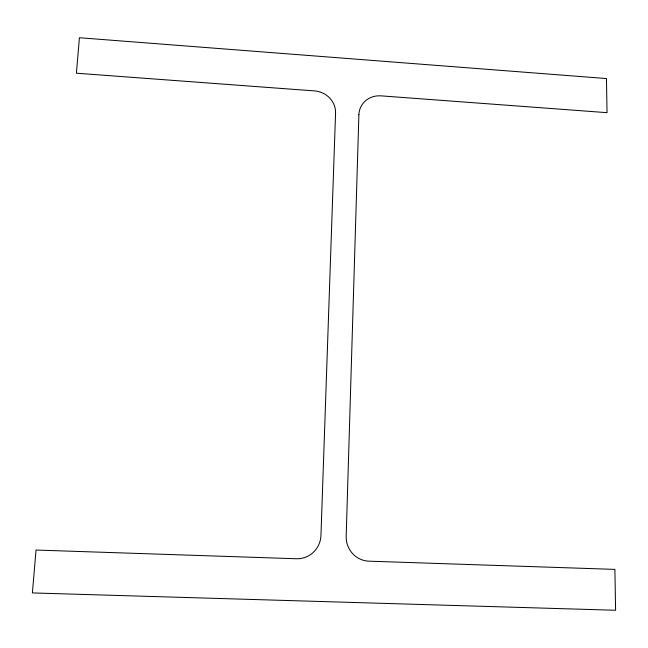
<?xml version="1.0" encoding="UTF-8"?>
<svg xmlns="http://www.w3.org/2000/svg" width="648" height="648" viewBox="0 0 648 648"><rect width="100%" height="100%" fill="white"/><g stroke="black" fill="none" stroke-linecap="round" stroke-linejoin="round"><path stroke-width="0.97" d="M358.895 114.712L346.178 536.309A23.96 23.32 81.5 0 0 368.931 561.176L614.895 569.39L615.6 610.27L32.4 592.928L36.029 550.047L296.444 558.754A24.089 23.628 -83 0 0 320.954 535.418L335.567 113.019A21.975 20.525 18 0 0 314.58 90.914L76.407 73.2L79.412 37.73L606.463 78.554L607.046 112.671L381.032 95.855A21.805 20.323 23.5 0 0 358.895 114.712"/></g></svg>
